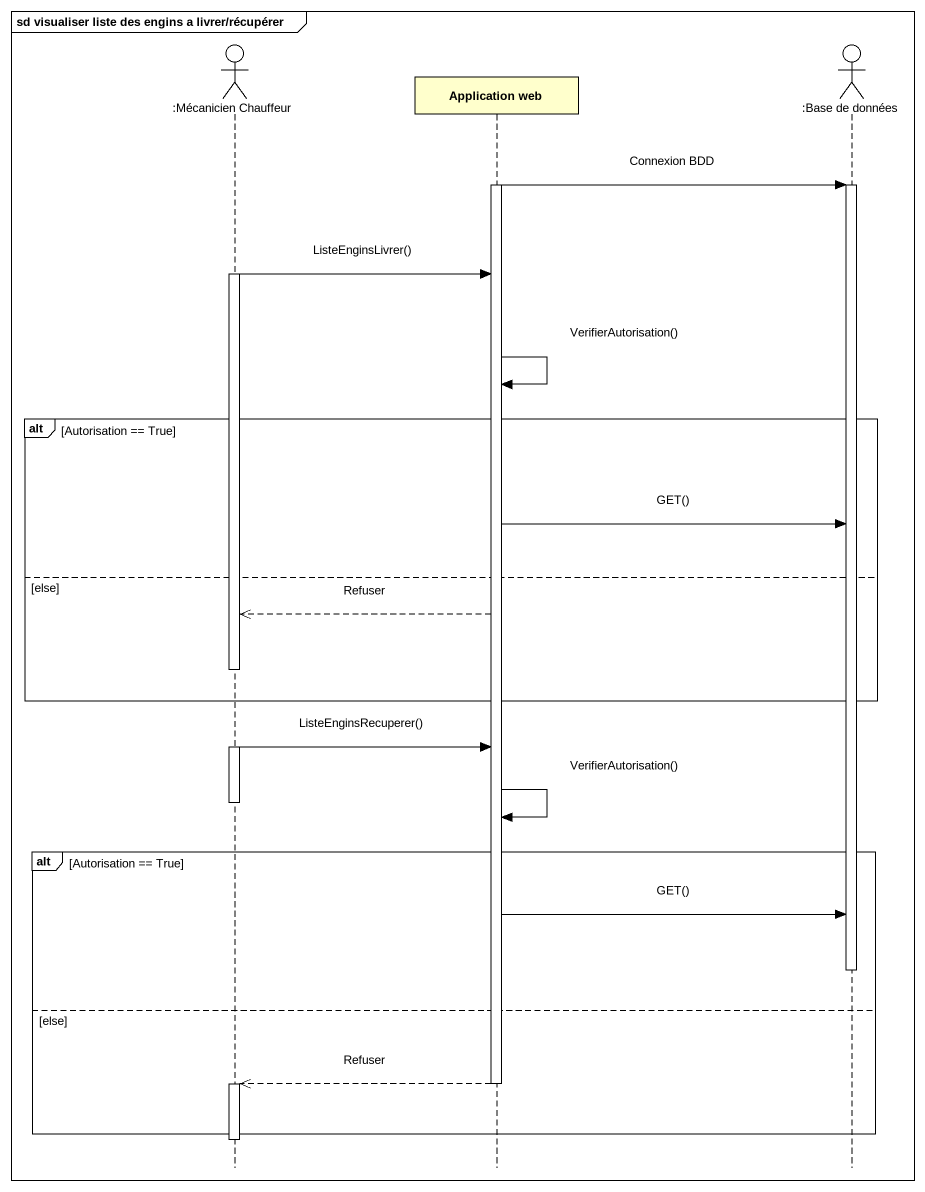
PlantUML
@startuml
mainframe sd visualiser liste des engins a livrer/récupérer
hide footbox
actor ":Mécanicien Chauffeur" as Mécanicien_Chauffeur
participant "Application web" as Application_web
actor ":Base de données" as Base_de_données

activate Application_web
Application_web -> Base_de_données : Connexion BDD
activate Base_de_données
activate Mécanicien_Chauffeur
Mécanicien_Chauffeur -> Application_web : ListeEnginsLivrer()
Application_web -> Application_web : VerifierAutorisation()
alt Autorisation == True
  Application_web -> Base_de_données : GET()
else else
  Application_web -->> Mécanicien_Chauffeur : Refuser
end
Mécanicien_Chauffeur -> Application_web : ListeEnginsRecuperer()
deactivate Mécanicien_Chauffeur
Application_web -> Application_web : VerifierAutorisation()
alt Autorisation == True
  Application_web -> Base_de_données : GET()
  deactivate Base_de_données
else else
  Application_web -->> Mécanicien_Chauffeur : Refuser
  deactivate Application_web
  activate Mécanicien_Chauffeur
end
deactivate Mécanicien_Chauffeur
@enduml
